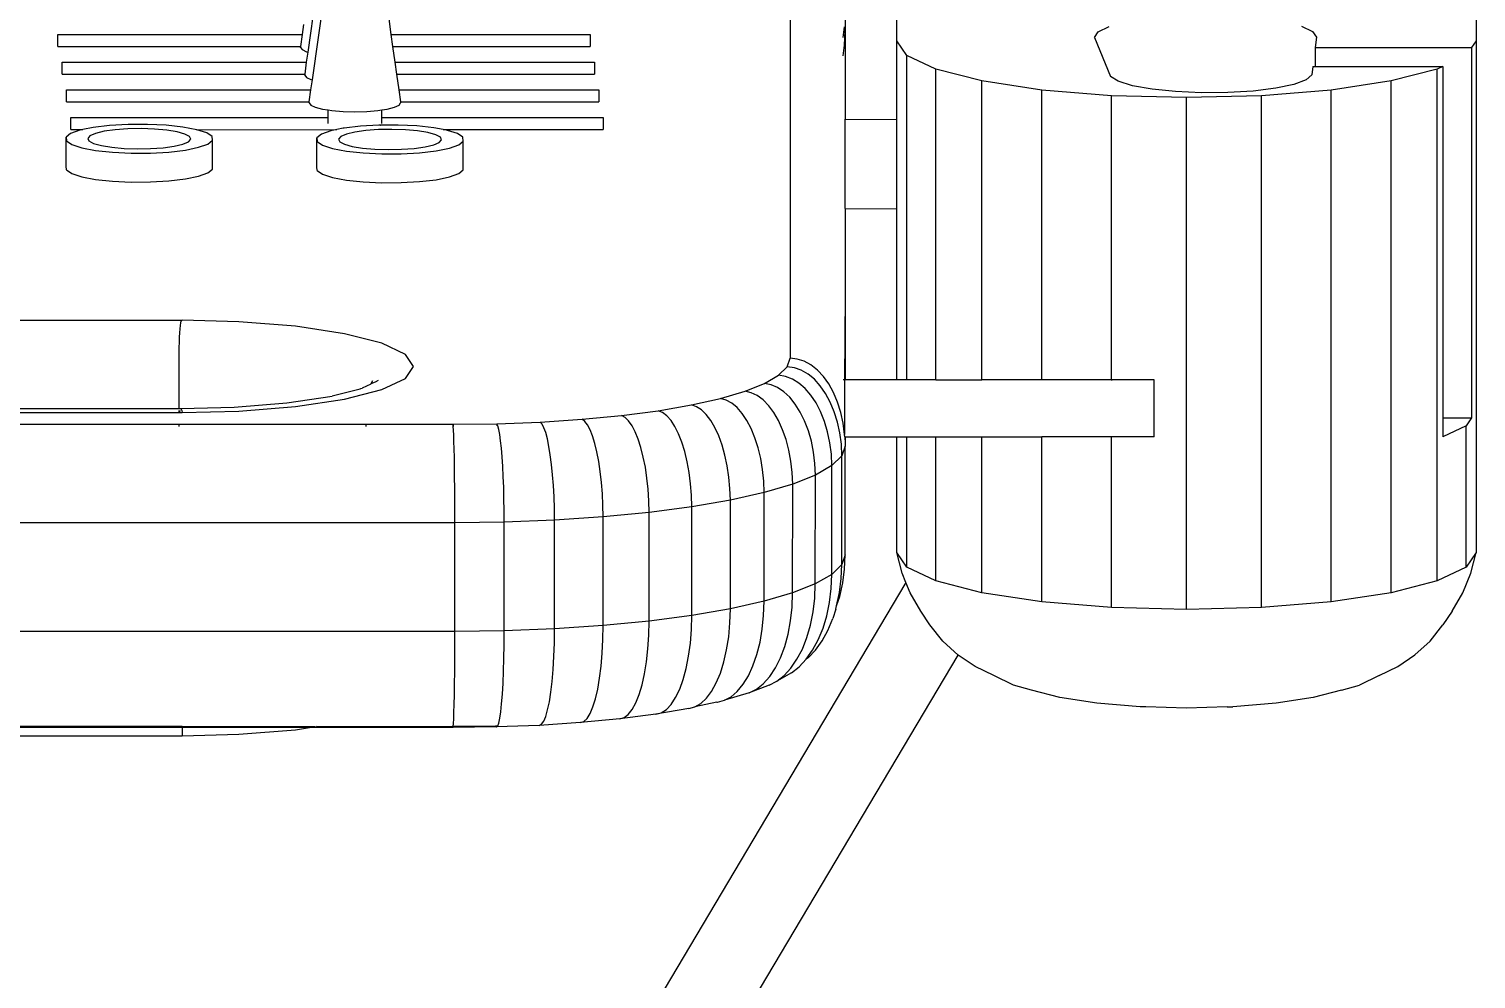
# Model space of a CAD drawing. Header units: centimetres. Extents: x 127 to 455, y 35 to 178.
# Drawn here: x 273.78 to 290.47, y 112.87 to 123.82 of the extents above; entities that cross this region are included whole.
import ezdxf

# ---------------------------------------------------------------- set-up
doc = ezdxf.new("R2010")
doc.units = ezdxf.units.CM
doc.layers.add('Edges', color=7, linetype='Continuous')

# ---------------------------------------------------------------- blocks, each defined once
blk = doc.blocks.new('Philips+Ultrasound+fr')
at = {"layer": 'Edges'}
for p, q in [((20.996, 19.564), (20.996, 13.54)), ((15.437, 17.067), (15.618, 18.34)), ((28.905, 18.033), (28.905, 17.199)), ((15.486, 16.748), (15.668, 18.021)), ((15.371, 17.272), (15.387, 17.387)), ((16.366, 17.452), (16.391, 17.272)), ((21.607, 17.238), (21.622, 17.359)), ((21.63, 17.436), (21.629, 17.312)), ((22.227, 17.199), (22.227, 17.436)), ((24.548, 17.303), (24.674, 17.364)), ((26.891, 17.366), (27.021, 17.306)), ((12.55, 17.133), (12.55, 17.272)), ((12.55, 17.272), (15.371, 17.272)), ((15.351, 17.133), (15.371, 17.272)), ((16.391, 17.272), (18.69, 17.272)), ((16.391, 17.272), (16.411, 17.133)), ((18.69, 17.272), (18.689, 17.133)), ((21.622, 17.15), (21.629, 17.312)), ((21.629, 17.312), (21.629, 16.513)), ((22.341, 17.029), (22.227, 17.199)), ((22.227, 16.293), (22.227, 17.199)), ((24.506, 17.238), (24.548, 17.303)), ((24.506, 17.238), (24.689, 16.789)), ((27.021, 17.306), (27.066, 17.241)), ((27.066, 17.241), (27.051, 17.12)), ((28.905, 17.199), (28.852, 17.12)), ((28.905, 17.199), (28.905, 11.299)), ((12.55, 17.133), (15.351, 17.133)), ((15.35, 17.123), (15.351, 17.133)), ((15.35, 17.123), (15.368, 17.097)), ((15.368, 17.097), (15.42, 17.072)), ((15.42, 17.072), (15.437, 17.067)), ((15.42, 16.953), (15.437, 17.067)), ((16.411, 17.133), (18.689, 17.133)), ((16.411, 17.133), (16.437, 16.953)), ((21.607, 17.027), (21.622, 17.15)), ((22.341, 13.29), (22.341, 17.029)), ((22.675, 16.871), (22.341, 17.029)), ((27.051, 17.12), (27.051, 16.902)), ((27.051, 17.12), (28.852, 17.12)), ((28.852, 17.12), (28.852, 12.852)), ((12.6, 16.953), (15.42, 16.953)), ((12.6, 16.814), (12.6, 16.953)), ((15.401, 16.814), (15.42, 16.953)), ((16.437, 16.953), (18.739, 16.953)), ((16.437, 16.953), (16.457, 16.814)), ((18.739, 16.953), (18.739, 16.814)), ((23.205, 16.736), (22.675, 16.871)), ((22.675, 13.29), (22.675, 16.871)), ((27.025, 16.902), (27.013, 16.808)), ((27.025, 16.902), (27.051, 16.902)), ((27.051, 16.902), (28.524, 16.902)), ((28.458, 16.871), (27.927, 16.736)), ((28.524, 16.902), (28.458, 16.871)), ((28.458, 10.972), (28.458, 16.871)), ((28.524, 16.902), (28.524, 12.852)), ((12.6, 16.814), (15.401, 16.814)), ((15.399, 16.804), (15.401, 16.814)), ((15.399, 16.804), (15.417, 16.777)), ((15.417, 16.777), (15.47, 16.752)), ((15.47, 16.752), (15.486, 16.748)), ((15.47, 16.633), (15.486, 16.748)), ((16.457, 16.814), (18.739, 16.814)), ((16.457, 16.814), (16.483, 16.633)), ((23.205, 13.29), (23.205, 16.736)), ((23.897, 16.631), (23.205, 16.736)), ((24.78, 16.732), (24.689, 16.789)), ((24.944, 16.681), (24.78, 16.732)), ((26.804, 16.696), (26.596, 16.652)), ((26.946, 16.749), (26.804, 16.696)), ((27.013, 16.808), (26.946, 16.749)), ((27.927, 16.736), (27.236, 16.631)), ((27.927, 10.836), (27.927, 16.736)), ((12.649, 16.633), (15.47, 16.633)), ((12.649, 16.494), (12.649, 16.633)), ((15.45, 16.494), (15.47, 16.633)), ((16.483, 16.633), (18.789, 16.633)), ((16.483, 16.633), (16.502, 16.494)), ((18.789, 16.633), (18.788, 16.494)), ((23.897, 13.29), (23.897, 16.631)), ((24.702, 16.566), (23.897, 16.631)), ((24.702, 13.29), (24.702, 16.566)), ((25.566, 16.544), (24.702, 16.566)), ((25.169, 16.641), (24.944, 16.681)), ((25.44, 16.613), (25.169, 16.641)), ((25.739, 16.6), (25.44, 16.613)), ((26.431, 16.566), (25.566, 16.544)), ((25.566, 10.645), (25.566, 16.544)), ((26.045, 16.602), (25.739, 16.6)), ((26.337, 16.62), (26.045, 16.602)), ((26.596, 16.652), (26.337, 16.62)), ((27.236, 16.631), (26.431, 16.566)), ((26.431, 10.667), (26.431, 16.566)), ((27.236, 10.732), (27.236, 16.631)), ((12.649, 16.494), (15.45, 16.494)), ((15.449, 16.485), (15.45, 16.494)), ((15.449, 16.485), (15.467, 16.458)), ((15.467, 16.458), (15.519, 16.433)), ((15.519, 16.433), (15.603, 16.412)), ((15.603, 16.412), (15.668, 16.402)), ((15.668, 16.314), (15.668, 16.402)), ((15.668, 16.402), (15.712, 16.395)), ((15.712, 16.395), (15.84, 16.385)), ((15.84, 16.385), (15.976, 16.381)), ((15.976, 16.381), (16.113, 16.385)), ((16.113, 16.385), (16.24, 16.395)), ((16.24, 16.395), (16.285, 16.402)), ((16.285, 16.402), (16.349, 16.412)), ((16.285, 16.314), (16.285, 16.402)), ((16.349, 16.412), (16.433, 16.433)), ((16.433, 16.433), (16.486, 16.458)), ((16.486, 16.458), (16.504, 16.485)), ((16.502, 16.494), (18.788, 16.494)), ((16.502, 16.494), (16.504, 16.485)), ((21.629, 16.513), (21.63, 16.294)), ((12.699, 16.314), (15.668, 16.314)), ((12.699, 16.175), (12.699, 16.314)), ((12.958, 16.2), (12.837, 16.175)), ((13.148, 16.223), (12.958, 16.2)), ((13.361, 16.235), (13.148, 16.223)), ((13.583, 16.236), (13.361, 16.235)), ((13.799, 16.225), (13.583, 16.236)), ((13.993, 16.204), (13.799, 16.225)), ((14.153, 16.174), (13.993, 16.204)), ((15.668, 16.244), (15.668, 16.314)), ((15.842, 16.19), (15.769, 16.175)), ((15.851, 16.192), (15.842, 16.19)), ((16.04, 16.214), (15.851, 16.192)), ((16.253, 16.226), (16.04, 16.214)), ((16.27, 16.227), (16.253, 16.226)), ((16.27, 16.227), (16.274, 16.228)), ((16.475, 16.227), (16.274, 16.228)), ((16.285, 16.314), (18.838, 16.314)), ((16.285, 16.244), (16.285, 16.314)), ((16.691, 16.217), (16.475, 16.227)), ((16.885, 16.196), (16.691, 16.217)), ((16.996, 16.175), (16.885, 16.196)), ((18.838, 16.314), (18.838, 16.175)), ((21.629, 15.264), (21.63, 16.294)), ((21.63, 16.294), (22.227, 16.293)), ((22.227, 15.263), (22.227, 16.293)), ((12.698, 16.131), (12.645, 16.088)), ((12.645, 16.088), (12.649, 16.045)), ((12.645, 15.755), (12.645, 16.088)), ((12.649, 16.045), (12.711, 16.003)), ((12.805, 16.169), (12.698, 16.131)), ((12.699, 16.175), (12.837, 16.175)), ((12.837, 16.175), (12.805, 16.169)), ((12.921, 16.104), (12.895, 16.074)), ((12.895, 16.074), (12.909, 16.044)), ((12.909, 16.044), (12.963, 16.016)), ((12.986, 16.132), (12.921, 16.104)), ((13.085, 16.156), (12.986, 16.132)), ((13.212, 16.173), (13.085, 16.156)), ((13.358, 16.184), (13.212, 16.173)), ((13.512, 16.187), (13.358, 16.184)), ((13.665, 16.181), (13.512, 16.187)), ((13.807, 16.169), (13.665, 16.181)), ((13.926, 16.149), (13.807, 16.169)), ((14.016, 16.124), (13.926, 16.149)), ((13.993, 16.008), (14.058, 16.035)), ((14.07, 16.096), (14.016, 16.124)), ((14.058, 16.035), (14.084, 16.065)), ((14.084, 16.065), (14.07, 16.096)), ((14.153, 16.174), (15.769, 16.175)), ((14.268, 16.137), (14.153, 16.174)), ((14.33, 16.095), (14.268, 16.137)), ((14.281, 16.009), (14.334, 16.052)), ((14.334, 16.052), (14.33, 16.095)), ((14.334, 15.718), (14.334, 16.052)), ((15.59, 16.122), (15.537, 16.08)), ((15.537, 16.08), (15.542, 16.037)), ((15.537, 15.747), (15.537, 16.08)), ((15.542, 16.037), (15.603, 15.995)), ((15.697, 16.16), (15.59, 16.122)), ((15.769, 16.175), (15.697, 16.16)), ((15.813, 16.096), (15.787, 16.066)), ((15.787, 16.066), (15.802, 16.036)), ((15.802, 16.036), (15.855, 16.007)), ((15.878, 16.124), (15.813, 16.096)), ((15.977, 16.147), (15.878, 16.124)), ((16.104, 16.165), (15.977, 16.147)), ((16.25, 16.175), (16.104, 16.165)), ((16.404, 16.178), (16.25, 16.175)), ((16.558, 16.173), (16.404, 16.178)), ((16.699, 16.16), (16.558, 16.173)), ((16.818, 16.141), (16.699, 16.16)), ((16.908, 16.116), (16.818, 16.141)), ((16.885, 16), (16.95, 16.027)), ((16.962, 16.088), (16.908, 16.116)), ((16.95, 16.027), (16.976, 16.057)), ((16.976, 16.057), (16.962, 16.088)), ((16.996, 16.175), (18.838, 16.175)), ((17.045, 16.166), (16.996, 16.175)), ((17.16, 16.129), (17.045, 16.166)), ((17.222, 16.087), (17.16, 16.129)), ((17.173, 16.001), (17.226, 16.043)), ((17.226, 16.043), (17.222, 16.087)), ((17.226, 15.71), (17.226, 16.043)), ((12.711, 16.003), (12.826, 15.966)), ((12.826, 15.966), (12.986, 15.936)), ((12.963, 16.016), (13.053, 15.991)), ((12.986, 15.936), (13.181, 15.915)), ((13.053, 15.991), (13.173, 15.971)), ((13.173, 15.971), (13.314, 15.958)), ((13.181, 15.915), (13.396, 15.904)), ((13.314, 15.958), (13.467, 15.953)), ((13.396, 15.904), (13.618, 15.905)), ((13.467, 15.953), (13.621, 15.956)), ((13.618, 15.905), (13.831, 15.917)), ((13.621, 15.956), (13.767, 15.967)), ((13.767, 15.967), (13.894, 15.984)), ((13.831, 15.917), (14.021, 15.94)), ((13.894, 15.984), (13.993, 16.008)), ((14.021, 15.94), (14.174, 15.971)), ((14.174, 15.971), (14.281, 16.009)), ((15.603, 15.995), (15.718, 15.958)), ((15.718, 15.958), (15.878, 15.927)), ((15.855, 16.007), (15.945, 15.982)), ((15.878, 15.927), (16.073, 15.906)), ((15.945, 15.982), (16.065, 15.963)), ((16.065, 15.963), (16.206, 15.95)), ((16.073, 15.906), (16.288, 15.896)), ((16.206, 15.95), (16.359, 15.945)), ((16.288, 15.896), (16.51, 15.897)), ((16.359, 15.945), (16.514, 15.948)), ((16.51, 15.897), (16.723, 15.909)), ((16.514, 15.948), (16.659, 15.958)), ((16.659, 15.958), (16.786, 15.976)), ((16.723, 15.909), (16.913, 15.932)), ((16.786, 15.976), (16.885, 16)), ((16.913, 15.932), (17.067, 15.963)), ((17.067, 15.963), (17.173, 16.001)), ((12.649, 15.711), (12.645, 15.755)), ((12.649, 15.711), (12.711, 15.67)), ((14.281, 15.676), (14.334, 15.718)), ((15.542, 15.703), (15.537, 15.747)), ((15.542, 15.703), (15.603, 15.661)), ((17.173, 15.668), (17.226, 15.71)), ((12.711, 15.67), (12.826, 15.632)), ((12.826, 15.632), (12.986, 15.602)), ((12.986, 15.602), (13.181, 15.581)), ((13.181, 15.581), (13.396, 15.571)), ((13.396, 15.571), (13.618, 15.572)), ((13.618, 15.572), (13.831, 15.584)), ((13.831, 15.584), (14.021, 15.606)), ((14.021, 15.606), (14.174, 15.638)), ((14.174, 15.638), (14.281, 15.676)), ((15.603, 15.661), (15.718, 15.624)), ((15.718, 15.624), (15.878, 15.594)), ((15.878, 15.594), (16.073, 15.573)), ((16.073, 15.573), (16.288, 15.563)), ((16.288, 15.563), (16.51, 15.564)), ((16.51, 15.564), (16.723, 15.576)), ((16.723, 15.576), (16.913, 15.598)), ((16.913, 15.598), (17.067, 15.63)), ((17.067, 15.63), (17.173, 15.668)), ((21.629, 15.264), (22.227, 15.263)), ((21.629, 15.264), (21.63, 14.266)), ((22.227, 13.29), (22.227, 15.263)), ((21.63, 14.266), (21.624, 13.29)), ((21.63, 14.266), (21.629, 13.29)), ((6.385, 13.977), (13.979, 13.977)), ((13.959, 13.834), (13.962, 13.879)), ((13.962, 13.879), (13.966, 13.917)), ((13.966, 13.917), (13.97, 13.947)), ((13.97, 13.947), (13.974, 13.967)), ((13.974, 13.967), (13.979, 13.977)), ((13.979, 13.977), (13.983, 13.978)), ((14.636, 13.961), (13.983, 13.978)), ((15.292, 13.908), (14.636, 13.961)), ((15.855, 13.823), (15.292, 13.908)), ((13.95, 13.662), (13.953, 13.724)), ((13.953, 13.724), (13.955, 13.781)), ((13.955, 13.781), (13.959, 13.834)), ((16.287, 13.713), (15.855, 13.823)), ((16.559, 13.584), (16.287, 13.713)), ((13.948, 13.532), (13.949, 13.597)), ((13.948, 13.467), (13.948, 13.532)), ((13.949, 13.597), (13.95, 13.662)), ((16.651, 13.446), (16.559, 13.584)), ((20.963, 13.441), (20.996, 13.54)), ((21.078, 13.531), (20.996, 13.54)), ((21.159, 13.505), (21.078, 13.531)), ((13.948, 12.959), (13.948, 13.467)), ((16.559, 13.308), (16.651, 13.446)), ((20.863, 13.343), (20.963, 13.441)), ((21.044, 13.43), (20.963, 13.441)), ((21.124, 13.402), (21.044, 13.43)), ((21.202, 13.358), (21.124, 13.402)), ((21.236, 13.462), (21.159, 13.505)), ((21.275, 13.298), (21.202, 13.358)), ((21.31, 13.404), (21.236, 13.462)), ((21.379, 13.33), (21.31, 13.404)), ((16.038, 13.185), (15.716, 13.103)), ((16.038, 13.185), (16.042, 13.19)), ((16.042, 13.19), (16.062, 13.195)), ((16.159, 13.241), (16.062, 13.195)), ((16.159, 13.241), (16.163, 13.247)), ((16.163, 13.247), (16.184, 13.282)), ((16.163, 13.247), (16.215, 13.268)), ((16.215, 13.268), (16.249, 13.288)), ((16.287, 13.179), (16.559, 13.308)), ((20.475, 13.159), (20.7, 13.249)), ((20.7, 13.249), (20.863, 13.343)), ((20.776, 13.234), (20.7, 13.249)), ((20.851, 13.202), (20.776, 13.234)), ((20.923, 13.154), (20.851, 13.202)), ((20.943, 13.33), (20.863, 13.343)), ((21.021, 13.3), (20.943, 13.33)), ((21.096, 13.254), (21.021, 13.3)), ((21.168, 13.192), (21.096, 13.254)), ((21.234, 13.116), (21.168, 13.192)), ((21.343, 13.223), (21.275, 13.298)), ((21.405, 13.135), (21.343, 13.223)), ((21.441, 13.243), (21.379, 13.33)), ((21.496, 13.143), (21.441, 13.243)), ((21.624, 13.29), (21.607, 13.29)), ((21.629, 13.29), (21.624, 13.29)), ((21.624, 13.29), (21.624, 12.66)), ((22.227, 13.29), (21.629, 13.29)), ((22.341, 13.29), (22.227, 13.29)), ((22.675, 13.29), (22.341, 13.29)), ((22.675, 13.29), (23.205, 13.29)), ((23.897, 13.29), (23.205, 13.29)), ((24.266, 13.29), (23.897, 13.29)), ((24.411, 13.291), (24.266, 13.29)), ((24.618, 13.291), (24.411, 13.291)), ((24.621, 13.29), (24.618, 13.291)), ((24.631, 13.291), (24.621, 13.29)), ((24.698, 13.291), (24.631, 13.291)), ((24.698, 13.291), (24.702, 13.29)), ((24.702, 13.29), (24.71, 13.291)), ((24.805, 13.291), (24.71, 13.291)), ((24.922, 13.29), (24.805, 13.291)), ((25.193, 13.29), (24.922, 13.29)), ((25.193, 12.635), (25.193, 13.29)), ((14.585, 12.975), (15.193, 13.024)), ((15.193, 13.024), (15.716, 13.103)), ((15.292, 12.984), (15.855, 13.069)), ((15.855, 13.069), (16.287, 13.179)), ((19.857, 13.001), (20.192, 13.076)), ((20.192, 13.076), (20.475, 13.159)), ((20.258, 13.058), (20.192, 13.076)), ((20.322, 13.022), (20.258, 13.058)), ((20.384, 12.971), (20.322, 13.022)), ((20.546, 13.142), (20.475, 13.159)), ((20.616, 13.109), (20.546, 13.142)), ((20.684, 13.059), (20.616, 13.109)), ((20.748, 12.993), (20.684, 13.059)), ((20.991, 13.09), (20.923, 13.154)), ((21.054, 13.012), (20.991, 13.09)), ((21.294, 13.026), (21.234, 13.116)), ((21.347, 12.924), (21.294, 13.026)), ((21.459, 13.034), (21.405, 13.135)), ((21.505, 12.923), (21.459, 13.034)), ((21.542, 13.033), (21.496, 13.143)), ((21.579, 12.915), (21.542, 13.033)), ((6.416, 12.959), (13.948, 12.959)), ((6.416, 12.914), (13.948, 12.914)), ((13.948, 12.954), (13.948, 12.959)), ((13.948, 12.959), (13.97, 12.959)), ((13.948, 12.914), (13.948, 12.939)), ((13.948, 12.914), (13.959, 12.916)), ((13.959, 12.916), (13.962, 12.939)), ((13.959, 12.916), (13.983, 12.914)), ((13.966, 12.954), (13.97, 12.959)), ((13.97, 12.959), (14.585, 12.975)), ((13.97, 12.959), (13.974, 12.954)), ((13.974, 12.954), (13.979, 12.939)), ((13.979, 12.939), (13.983, 12.914)), ((13.983, 12.914), (14.636, 12.931)), ((14.636, 12.931), (15.292, 12.984)), ((18.596, 12.836), (19.052, 12.88)), ((19.052, 12.88), (19.475, 12.935)), ((19.093, 12.857), (19.052, 12.88)), ((19.133, 12.818), (19.093, 12.857)), ((19.475, 12.935), (19.857, 13.001)), ((19.525, 12.914), (19.475, 12.935)), ((19.574, 12.876), (19.525, 12.914)), ((19.622, 12.821), (19.574, 12.876)), ((19.915, 12.981), (19.857, 13.001)), ((19.972, 12.944), (19.915, 12.981)), ((20.028, 12.891), (19.972, 12.944)), ((20.08, 12.823), (20.028, 12.891)), ((20.442, 12.904), (20.384, 12.971)), ((20.497, 12.822), (20.442, 12.904)), ((20.807, 12.914), (20.748, 12.993)), ((20.861, 12.821), (20.807, 12.914)), ((21.112, 12.92), (21.054, 13.012)), ((21.163, 12.817), (21.112, 12.92)), ((21.392, 12.812), (21.347, 12.924)), ((21.542, 12.804), (21.505, 12.923)), ((21.607, 12.79), (21.579, 12.915)), ((28.524, 12.852), (28.852, 12.852)), ((28.524, 12.852), (28.524, 12.635)), ((28.852, 12.852), (28.792, 12.762)), ((6.416, 12.778), (13.95, 12.778)), ((13.949, 12.753), (13.95, 12.778)), ((13.95, 12.778), (16.106, 12.778)), ((16.106, 12.753), (16.106, 12.778)), ((16.106, 12.778), (17.108, 12.778)), ((17.108, 12.778), (17.615, 12.784)), ((17.111, 12.753), (17.108, 12.778)), ((17.108, 12.778), (17.108, 12.753)), ((17.113, 12.712), (17.111, 12.753)), ((17.116, 12.654), (17.113, 12.712)), ((17.615, 12.784), (17.613, 12.76)), ((17.615, 12.784), (18.114, 12.804)), ((17.626, 12.76), (17.615, 12.784)), ((17.637, 12.718), (17.626, 12.76)), ((17.647, 12.661), (17.637, 12.718)), ((18.114, 12.804), (18.596, 12.836)), ((18.136, 12.78), (18.114, 12.804)), ((18.156, 12.739), (18.136, 12.78)), ((18.177, 12.682), (18.156, 12.739)), ((18.627, 12.812), (18.596, 12.836)), ((18.658, 12.772), (18.627, 12.812)), ((18.688, 12.716), (18.658, 12.772)), ((18.716, 12.644), (18.688, 12.716)), ((19.172, 12.762), (19.133, 12.818)), ((19.209, 12.692), (19.172, 12.762)), ((19.244, 12.607), (19.209, 12.692)), ((19.667, 12.752), (19.622, 12.821)), ((19.708, 12.668), (19.667, 12.752)), ((20.129, 12.74), (20.08, 12.823)), ((20.173, 12.645), (20.129, 12.74)), ((20.546, 12.728), (20.497, 12.822)), ((20.59, 12.623), (20.546, 12.728)), ((20.909, 12.716), (20.861, 12.821)), ((20.949, 12.602), (20.909, 12.716)), ((21.206, 12.704), (21.163, 12.817)), ((21.24, 12.583), (21.206, 12.704)), ((21.428, 12.692), (21.392, 12.812)), ((21.455, 12.565), (21.428, 12.692)), ((21.569, 12.678), (21.542, 12.804)), ((21.624, 12.66), (21.607, 12.79)), ((28.792, 12.762), (28.524, 12.635)), ((28.792, 11.13), (28.792, 12.762)), ((17.118, 12.581), (17.116, 12.654)), ((17.121, 12.495), (17.118, 12.581)), ((17.657, 12.588), (17.647, 12.661)), ((17.666, 12.502), (17.657, 12.588)), ((18.196, 12.609), (18.177, 12.682)), ((18.214, 12.523), (18.196, 12.609)), ((18.23, 12.425), (18.214, 12.523)), ((18.743, 12.558), (18.716, 12.644)), ((18.767, 12.46), (18.743, 12.558)), ((19.275, 12.51), (19.244, 12.607)), ((19.746, 12.571), (19.708, 12.668)), ((19.78, 12.464), (19.746, 12.571)), ((20.211, 12.538), (20.173, 12.645)), ((20.244, 12.422), (20.211, 12.538)), ((20.627, 12.507), (20.59, 12.623)), ((20.981, 12.48), (20.949, 12.602)), ((21.265, 12.456), (21.24, 12.583)), ((21.471, 12.434), (21.455, 12.565)), ((21.586, 12.548), (21.569, 12.678)), ((21.593, 12.415), (21.586, 12.548)), ((21.63, 12.527), (21.593, 12.415)), ((21.625, 12.635), (21.624, 12.66)), ((21.625, 12.635), (21.629, 12.635)), ((21.625, 12.635), (21.629, 12.559)), ((21.629, 12.635), (21.629, 12.559)), ((21.629, 12.635), (22.227, 12.635)), ((21.629, 12.559), (21.63, 12.527)), ((21.629, 11.274), (21.63, 12.527)), ((22.227, 11.299), (22.227, 12.635)), ((22.227, 12.635), (22.341, 12.635)), ((22.341, 11.13), (22.341, 12.635)), ((22.341, 12.635), (22.675, 12.635)), ((22.675, 10.972), (22.675, 12.635)), ((22.675, 12.635), (23.205, 12.635)), ((23.205, 10.836), (23.205, 12.635)), ((23.205, 12.635), (23.897, 12.635)), ((23.897, 10.732), (23.897, 12.635)), ((24.702, 12.635), (23.897, 12.635)), ((24.702, 10.667), (24.702, 12.635)), ((25.193, 12.635), (24.702, 12.635)), ((17.123, 12.396), (17.121, 12.495)), ((17.124, 12.286), (17.123, 12.396)), ((17.674, 12.403), (17.666, 12.502)), ((17.681, 12.293), (17.674, 12.403)), ((18.244, 12.315), (18.23, 12.425)), ((18.788, 12.351), (18.767, 12.46)), ((18.805, 12.233), (18.788, 12.351)), ((19.302, 12.401), (19.275, 12.51)), ((19.326, 12.284), (19.302, 12.401)), ((19.808, 12.347), (19.78, 12.464)), ((20.27, 12.298), (20.244, 12.422)), ((20.656, 12.385), (20.627, 12.507)), ((20.678, 12.256), (20.656, 12.385)), ((21.005, 12.352), (20.981, 12.48)), ((21.02, 12.221), (21.005, 12.352)), ((21.281, 12.325), (21.265, 12.456)), ((21.478, 12.302), (21.471, 12.434)), ((21.593, 12.415), (21.478, 12.302)), ((21.591, 11.162), (21.593, 12.415)), ((17.126, 12.167), (17.124, 12.286)), ((17.687, 12.175), (17.681, 12.293)), ((18.256, 12.197), (18.244, 12.315)), ((18.266, 12.071), (18.256, 12.197)), ((18.82, 12.108), (18.805, 12.233)), ((19.344, 12.159), (19.326, 12.284)), ((19.831, 12.223), (19.808, 12.347)), ((19.847, 12.093), (19.831, 12.223)), ((20.29, 12.169), (20.27, 12.298)), ((20.692, 12.124), (20.678, 12.256)), ((21.026, 12.088), (21.02, 12.221)), ((21.287, 12.192), (21.026, 12.088)), ((21.287, 12.192), (21.281, 12.325)), ((21.286, 10.939), (21.287, 12.192)), ((21.478, 12.302), (21.287, 12.192)), ((21.476, 11.048), (21.478, 12.302)), ((17.127, 12.042), (17.126, 12.167)), ((17.128, 11.911), (17.127, 12.042)), ((17.692, 12.049), (17.687, 12.175)), ((17.695, 11.919), (17.692, 12.049)), ((18.273, 11.941), (18.266, 12.071)), ((18.83, 11.978), (18.82, 12.108)), ((19.358, 12.029), (19.344, 12.159)), ((19.367, 11.896), (19.358, 12.029)), ((19.858, 11.961), (19.847, 12.093)), ((20.302, 12.037), (20.29, 12.169)), ((20.307, 11.904), (20.302, 12.037)), ((20.697, 11.991), (20.692, 12.124)), ((21.026, 12.088), (20.697, 11.991)), ((21.024, 10.834), (21.026, 12.088)), ((17.129, 11.778), (17.128, 11.911)), ((17.698, 11.785), (17.695, 11.919)), ((18.277, 11.808), (18.273, 11.941)), ((18.837, 11.845), (18.83, 11.978)), ((19.37, 11.763), (19.367, 11.896)), ((19.862, 11.827), (19.858, 11.961)), ((20.307, 11.904), (19.862, 11.827)), ((20.306, 10.651), (20.307, 11.904)), ((20.697, 11.991), (20.307, 11.904)), ((20.696, 10.738), (20.697, 11.991)), ((17.129, 11.644), (17.129, 11.778)), ((17.698, 11.652), (17.698, 11.785)), ((18.279, 11.674), (18.277, 11.808)), ((18.839, 11.712), (18.279, 11.674)), ((18.839, 11.712), (18.837, 11.845)), ((19.37, 11.763), (18.839, 11.712)), ((18.839, 10.459), (18.839, 11.712)), ((19.369, 10.51), (19.37, 11.763)), ((19.862, 11.827), (19.37, 11.763)), ((19.861, 10.574), (19.862, 11.827)), ((17.129, 11.644), (-17.436, 11.644)), ((17.698, 11.652), (17.129, 11.644)), ((17.129, 10.391), (17.129, 11.644)), ((18.279, 11.674), (17.698, 11.652)), ((17.698, 10.399), (17.698, 11.652)), ((18.278, 10.421), (18.279, 11.674)), ((21.629, 11.274), (21.591, 11.162)), ((21.622, 11.11), (21.629, 11.274)), ((22.341, 11.13), (22.227, 11.299)), ((22.286, 11.062), (22.227, 11.299)), ((28.905, 11.299), (28.792, 11.13)), ((28.847, 11.062), (28.905, 11.299)), ((21.476, 11.048), (21.286, 10.939)), ((21.469, 10.885), (21.476, 11.048)), ((21.591, 11.162), (21.476, 11.048)), ((21.585, 10.999), (21.591, 11.162)), ((21.602, 10.95), (21.622, 11.11)), ((22.33, 10.953), (22.286, 11.062)), ((22.675, 10.972), (22.341, 11.13)), ((28.792, 11.13), (28.458, 10.972)), ((28.755, 10.836), (28.847, 11.062)), ((22.33, 10.953), (14.212, -2.706)), ((21.286, 10.939), (21.024, 10.834)), ((21.28, 10.775), (21.286, 10.939)), ((21.45, 10.725), (21.469, 10.885)), ((21.565, 10.838), (21.585, 10.999)), ((21.569, 10.795), (21.602, 10.95)), ((22.378, 10.836), (22.33, 10.953)), ((23.205, 10.836), (22.675, 10.972)), ((28.458, 10.972), (27.927, 10.836)), ((20.696, 10.738), (20.306, 10.651)), ((20.69, 10.575), (20.696, 10.738)), ((21.024, 10.834), (20.696, 10.738)), ((21.018, 10.672), (21.024, 10.834)), ((21.261, 10.616), (21.28, 10.775)), ((21.418, 10.572), (21.45, 10.725)), ((21.524, 10.648), (21.532, 10.684)), ((21.532, 10.684), (21.565, 10.838)), ((21.532, 10.684), (21.569, 10.795)), ((22.502, 10.625), (22.378, 10.836)), ((23.897, 10.732), (23.205, 10.836)), ((24.702, 10.667), (23.897, 10.732)), ((27.236, 10.732), (26.431, 10.667)), ((27.927, 10.836), (27.236, 10.732)), ((28.631, 10.625), (28.755, 10.836)), ((19.861, 10.574), (19.369, 10.51)), ((19.857, 10.412), (19.861, 10.574)), ((20.306, 10.651), (19.861, 10.574)), ((20.301, 10.488), (20.306, 10.651)), ((20.674, 10.417), (20.69, 10.575)), ((21.001, 10.513), (21.018, 10.672)), ((21.231, 10.463), (21.261, 10.616)), ((21.375, 10.427), (21.418, 10.572)), ((21.431, 10.403), (21.487, 10.538)), ((21.524, 10.648), (21.487, 10.538)), ((22.608, 10.466), (22.502, 10.625)), ((25.566, 10.645), (24.702, 10.667)), ((26.431, 10.667), (25.566, 10.645)), ((28.631, 10.625), (28.524, 10.466)), ((17.129, 10.391), (-17.436, 10.391)), ((17.698, 10.399), (17.129, 10.391)), ((17.129, 10.229), (17.129, 10.391)), ((17.697, 10.236), (17.698, 10.399)), ((18.278, 10.421), (17.698, 10.399)), ((18.277, 10.259), (18.278, 10.421)), ((18.839, 10.459), (18.278, 10.421)), ((18.836, 10.296), (18.839, 10.459)), ((19.369, 10.51), (18.839, 10.459)), ((19.356, 10.19), (19.366, 10.347)), ((19.366, 10.347), (19.369, 10.51)), ((19.845, 10.254), (19.857, 10.412)), ((20.287, 10.33), (20.301, 10.488)), ((20.648, 10.266), (20.674, 10.417)), ((20.933, 10.218), (20.972, 10.361)), ((20.972, 10.361), (21.001, 10.513)), ((21.189, 10.32), (21.231, 10.463)), ((21.32, 10.294), (21.375, 10.427)), ((21.365, 10.282), (21.431, 10.403)), ((22.757, 10.28), (22.608, 10.466)), ((28.375, 10.28), (28.524, 10.466)), ((17.128, 10.072), (17.129, 10.229)), ((17.695, 10.08), (17.697, 10.236)), ((18.271, 10.102), (18.277, 10.259)), ((18.828, 10.139), (18.836, 10.296)), ((19.339, 10.04), (19.356, 10.19)), ((19.824, 10.104), (19.845, 10.254)), ((20.263, 10.18), (20.287, 10.33)), ((20.612, 10.124), (20.648, 10.266)), ((20.884, 10.088), (20.933, 10.218)), ((21.074, 10.07), (21.137, 10.188)), ((21.137, 10.188), (21.189, 10.32)), ((21.255, 10.174), (21.32, 10.294)), ((21.289, 10.176), (21.365, 10.282)), ((22.934, 10.118), (22.757, 10.28)), ((28.201, 10.119), (28.375, 10.28)), ((14.212, -4.555), (22.934, 10.118)), ((17.127, 9.923), (17.128, 10.072)), ((17.69, 9.931), (17.695, 10.08)), ((18.263, 9.953), (18.271, 10.102)), ((18.816, 9.99), (18.828, 10.139)), ((19.317, 9.901), (19.339, 10.04)), ((19.797, 9.964), (19.824, 10.104)), ((20.191, 9.91), (20.231, 10.039)), ((20.231, 10.039), (20.263, 10.18)), ((20.567, 9.995), (20.612, 10.124)), ((20.826, 9.971), (20.884, 10.088)), ((21.004, 9.967), (21.074, 10.07)), ((21.099, 9.983), (21.181, 10.07)), ((21.181, 10.07), (21.255, 10.174)), ((21.205, 10.087), (21.181, 10.07)), ((21.205, 10.087), (21.289, 10.176)), ((23.128, 9.985), (22.934, 10.118)), ((28.004, 9.985), (28.201, 10.119)), ((17.125, 9.785), (17.127, 9.923)), ((17.685, 9.793), (17.69, 9.931)), ((18.251, 9.815), (18.263, 9.953)), ((18.777, 9.725), (18.798, 9.851)), ((18.798, 9.851), (18.816, 9.99)), ((19.288, 9.775), (19.317, 9.901)), ((19.762, 9.837), (19.797, 9.964)), ((20.144, 9.797), (20.191, 9.91)), ((20.453, 9.781), (20.514, 9.879)), ((20.514, 9.879), (20.567, 9.995)), ((20.686, 9.788), (20.76, 9.87)), ((20.76, 9.87), (20.826, 9.971)), ((21.011, 9.915), (20.841, 9.817)), ((20.841, 9.817), (20.925, 9.883)), ((20.925, 9.883), (21.004, 9.967)), ((21.011, 9.915), (21.099, 9.983)), ((23.343, 9.881), (23.128, 9.985)), ((23.573, 9.772), (23.343, 9.881)), ((27.79, 9.881), (27.56, 9.772)), ((27.79, 9.881), (28.004, 9.985)), ((17.123, 9.66), (17.125, 9.785)), ((17.677, 9.667), (17.685, 9.793)), ((18.219, 9.579), (18.237, 9.689)), ((18.237, 9.689), (18.251, 9.815)), ((18.751, 9.614), (18.777, 9.725)), ((19.255, 9.663), (19.288, 9.775)), ((19.675, 9.628), (19.722, 9.724)), ((19.722, 9.724), (19.762, 9.837)), ((20.03, 9.62), (20.09, 9.699)), ((20.09, 9.699), (20.144, 9.797)), ((20.524, 9.681), (20.237, 9.597)), ((20.314, 9.638), (20.386, 9.7)), ((20.386, 9.7), (20.453, 9.781)), ((20.752, 9.772), (20.524, 9.681)), ((20.524, 9.681), (20.607, 9.724)), ((20.607, 9.724), (20.686, 9.788)), ((20.752, 9.772), (20.841, 9.817)), ((23.778, 9.712), (23.573, 9.772)), ((24.106, 9.628), (23.778, 9.712)), ((27.355, 9.712), (27.027, 9.628)), ((27.355, 9.712), (27.56, 9.772)), ((17.119, 9.457), (17.121, 9.55)), ((17.121, 9.55), (17.123, 9.66)), ((17.658, 9.464), (17.668, 9.557)), ((17.668, 9.557), (17.677, 9.667)), ((18.199, 9.485), (18.219, 9.579)), ((18.689, 9.444), (18.722, 9.52)), ((18.722, 9.52), (18.751, 9.614)), ((19.174, 9.491), (19.216, 9.568)), ((19.216, 9.568), (19.255, 9.663)), ((19.568, 9.492), (19.623, 9.55)), ((19.623, 9.55), (19.675, 9.628)), ((19.826, 9.503), (19.897, 9.521)), ((20.149, 9.577), (19.897, 9.521)), ((19.897, 9.521), (19.965, 9.56)), ((19.965, 9.56), (20.03, 9.62)), ((20.149, 9.577), (20.158, 9.577)), ((20.158, 9.577), (20.237, 9.597)), ((20.237, 9.597), (20.314, 9.638)), ((24.534, 9.564), (24.106, 9.628)), ((25.032, 9.523), (24.534, 9.564)), ((25.096, 9.52), (25.032, 9.523)), ((25.566, 9.508), (25.096, 9.52)), ((26.037, 9.52), (25.566, 9.508)), ((26.037, 9.52), (26.101, 9.523)), ((26.599, 9.564), (26.101, 9.523)), ((27.027, 9.628), (26.599, 9.564)), ((17.113, 9.328), (17.116, 9.383)), ((17.116, 9.383), (17.119, 9.457)), ((17.635, 9.335), (17.647, 9.39)), ((17.647, 9.39), (17.658, 9.464)), ((18.129, 9.321), (18.154, 9.355)), ((18.154, 9.355), (18.177, 9.41)), ((18.177, 9.41), (18.199, 9.485)), ((19.03, 9.383), (18.579, 9.34)), ((18.579, 9.34), (18.617, 9.353)), ((18.617, 9.353), (18.654, 9.388)), ((18.654, 9.388), (18.689, 9.444)), ((19.448, 9.438), (19.03, 9.383)), ((19.03, 9.383), (19.08, 9.398)), ((19.08, 9.398), (19.128, 9.434)), ((19.128, 9.434), (19.174, 9.491)), ((19.826, 9.503), (19.448, 9.438)), ((19.448, 9.438), (19.509, 9.454)), ((19.509, 9.454), (19.568, 9.492)), ((13.983, 9.294), (6.381, 9.294)), ((13.983, 9.282), (6.381, 9.282)), ((10.211, 9.188), (13.983, 9.188)), ((15.515, 9.291), (13.983, 9.294)), ((13.983, 9.294), (13.983, 9.282)), ((13.983, 9.282), (13.983, 9.188)), ((15.453, 9.282), (13.983, 9.282)), ((13.983, 9.188), (14.636, 9.205)), ((14.636, 9.205), (15.292, 9.258)), ((15.292, 9.258), (15.453, 9.282)), ((15.453, 9.282), (15.515, 9.291)), ((17.107, 9.282), (15.453, 9.282)), ((15.515, 9.291), (15.535, 9.294)), ((17.103, 9.291), (15.535, 9.294)), ((17.103, 9.294), (17.103, 9.291)), ((17.11, 9.294), (17.103, 9.291)), ((17.103, 9.291), (17.107, 9.282)), ((17.107, 9.282), (17.11, 9.294)), ((17.61, 9.289), (17.107, 9.282)), ((17.11, 9.294), (17.113, 9.328)), ((17.597, 9.298), (17.11, 9.294)), ((17.595, 9.301), (17.597, 9.298)), ((17.62, 9.299), (17.597, 9.298)), ((17.597, 9.298), (17.61, 9.289)), ((18.103, 9.308), (17.61, 9.289)), ((17.61, 9.289), (17.62, 9.299)), ((17.62, 9.299), (17.623, 9.301)), ((17.623, 9.301), (17.635, 9.335)), ((18.579, 9.34), (18.103, 9.308)), ((18.103, 9.308), (18.129, 9.321))]:
    blk.add_line(p, q, dxfattribs=at)

msp = doc.modelspace()

# ---------------------------------------------------------------- block references
msp.add_blockref('Philips+Ultrasound+fr', (261.567, 106.483))

doc.saveas('drawing.dxf')
